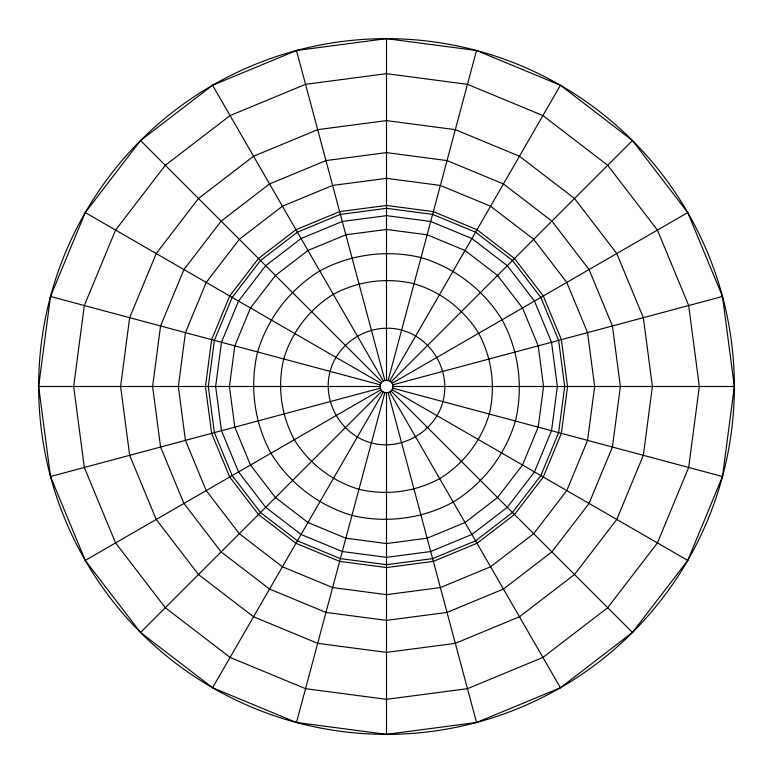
<?xml version="1.0" encoding="UTF-8"?>
<svg xmlns="http://www.w3.org/2000/svg" width="773" height="773" viewBox="0 0 773 773"><rect width="100%" height="100%" fill="white"/><g stroke="black" fill="none" stroke-linecap="round" stroke-linejoin="round"><path stroke-width="1.16" d="M38.65 386.5L50.506 296.474L85.252 212.575L140.531 140.531L212.575 85.252L296.474 50.506L386.5 38.65L476.526 50.506L560.425 85.252L632.469 140.531L687.748 212.575L722.494 296.474L734.35 386.5L722.494 476.526L687.748 560.425L632.469 632.469L560.425 687.748L476.526 722.494L386.5 734.35L296.474 722.494L212.575 687.748L140.531 632.469L85.252 560.425L50.506 476.526L38.65 386.5L380.074 386.5C379.765 394.752 393.235 394.752 392.926 386.5C393.235 378.248 379.765 378.248 380.074 386.5M296.474 722.494L384.838 392.703M388.162 380.297L476.526 50.506M212.575 687.748A347.85 347.85 0 0 1 212.575 85.252A347.85 347.85 0 0 1 734.35 386.5A347.85 347.85 0 0 1 212.575 687.748L383.292 392.066M389.708 380.934L560.425 85.252M140.531 632.469L381.959 391.041M391.041 381.959L632.469 140.531M85.252 560.425L380.934 389.708M392.066 383.292L687.748 212.575M50.506 476.526L380.297 388.162M392.703 384.838L722.494 296.474M392.926 386.5L734.35 386.5M50.506 296.474L380.297 384.838M392.703 388.162L722.494 476.526M85.252 212.575L380.934 383.292M392.066 389.708L687.748 560.425M140.531 140.531L381.959 381.959M391.041 391.041L632.469 632.469M212.575 85.252L383.292 380.934M389.708 392.066L560.425 687.748M296.474 50.506L384.838 380.297M388.162 392.703L476.526 722.494M386.5 38.65L386.5 380.074M386.5 392.926L386.5 734.35M84.325 305.528L73.667 386.5L84.325 467.472L115.573 542.917L165.296 607.704L230.083 657.427L305.528 688.675L386.5 699.333L467.472 688.675L542.917 657.427L607.704 607.704L657.427 542.917L688.675 467.472L699.333 386.5L688.675 305.528L657.427 230.083L607.704 165.296L542.917 115.573L467.472 84.325L386.5 73.667L305.528 84.325L230.083 115.573L165.296 165.296L115.573 230.083L84.325 305.528M129.661 317.684L120.598 386.5L129.661 455.316L156.223 519.446L198.477 574.523L253.554 616.777L317.684 643.339L386.5 652.402L455.316 643.339L519.446 616.777L574.523 574.523L616.777 519.446L643.339 455.316L652.402 386.5L643.339 317.684L616.777 253.554L574.523 198.477L519.446 156.223L455.316 129.661L386.5 120.598L317.684 129.661L253.554 156.223L198.477 198.477L156.223 253.554L129.661 317.684M160.581 325.964L152.61 386.5L160.581 447.036L183.945 503.445L221.117 551.883L269.555 589.055L325.964 612.419L386.5 620.39L447.036 612.419L503.445 589.055L551.883 551.883L589.055 503.445L612.419 447.036L620.39 386.5L612.419 325.964L589.055 269.555L551.883 221.117L503.445 183.945L447.036 160.581L386.5 152.61L325.964 160.581L269.555 183.945L221.117 221.117L183.945 269.555L160.581 325.964M185.433 332.622L178.341 386.5L185.433 440.378L206.227 490.584L239.311 533.689L282.416 566.773L332.622 587.567L386.5 594.659L440.378 587.567L490.584 566.773L533.689 533.689L566.773 490.584L587.567 440.378L594.659 386.5L587.567 332.622L566.773 282.416L533.689 239.311L490.584 206.227L440.378 185.433L386.5 178.341L332.622 185.433L282.416 206.227L239.311 239.311L206.227 282.416L185.433 332.622M211.628 339.647L205.454 386.5L211.628 433.353L229.707 477.018L258.482 514.518L295.982 543.293L339.647 561.372L386.5 567.546L433.353 561.372L477.018 543.293L514.518 514.518L543.293 477.018L561.372 433.353L567.546 386.5L561.372 339.647L543.293 295.982L514.518 258.482L477.018 229.707L433.353 211.628L386.5 205.454L339.647 211.628L295.982 229.707L258.482 258.482L229.707 295.982L211.628 339.647M214.382 340.381L208.314 386.5L214.382 432.619L232.18 475.598L260.501 512.499L297.402 540.82L340.381 558.618L386.5 564.686L432.619 558.618L475.598 540.82L512.499 512.499L540.82 475.598L558.618 432.619L564.686 386.5L558.618 340.381L540.82 297.402L512.499 260.501L475.598 232.18L432.619 214.382L386.5 208.314L340.381 214.382L297.402 232.18L260.501 260.501L232.18 297.402L214.382 340.381M221.474 342.284L215.648 386.5L221.474 430.716L238.538 471.926L265.69 507.31L301.074 534.462L342.284 551.526L386.5 557.352L430.716 551.526L471.926 534.462L507.31 507.31L534.462 471.926L551.526 430.716L557.352 386.5L551.526 342.284L534.462 301.074L507.31 265.69L471.926 238.538L430.716 221.474L386.5 215.648L342.284 221.474L301.074 238.538L265.69 265.69L238.538 301.074L221.474 342.284M234.799 345.85L229.446 386.5L234.799 427.15L250.491 465.027L275.449 497.551L307.973 522.509L345.85 538.201L386.5 543.554L427.15 538.201L465.027 522.509L497.551 497.551L522.509 465.027L538.201 427.15L543.554 386.5L538.201 345.85L522.509 307.973L497.551 275.449L465.027 250.491L427.15 234.799L386.5 229.446L345.85 234.799L307.973 250.491L275.449 275.449L250.491 307.973L234.799 345.85M257.583 351.957C249.447 386.229 254.191 422.232 270.917 453.229C289.402 483.222 318.205 505.32 351.957 515.417C386.229 523.553 422.232 518.809 453.229 502.083C483.222 483.598 505.32 454.795 515.417 421.043C523.553 386.771 518.809 350.768 502.083 319.771C483.598 289.778 454.795 267.68 421.043 257.583C386.771 249.447 350.768 254.191 319.771 270.917C289.778 289.402 267.68 318.205 257.583 351.957M283.71 358.962C277.227 386.287 281.014 414.985 294.349 439.702C309.084 463.616 332.052 481.241 358.962 489.29C386.287 495.773 414.985 491.986 439.702 478.651C463.616 463.916 481.241 440.948 489.29 414.038C495.773 386.713 491.986 358.015 478.651 333.298C463.916 309.384 440.948 291.759 414.038 283.71C386.713 277.227 358.015 281.014 333.298 294.349C309.384 309.084 291.759 332.052 283.71 358.962M330.11 371.388C321.839 401.516 341.164 434.986 371.388 442.89C401.516 451.161 434.986 431.836 442.89 401.612C451.161 371.484 431.836 338.014 401.612 330.11C371.484 321.839 338.014 341.164 330.11 371.388"/></g></svg>
